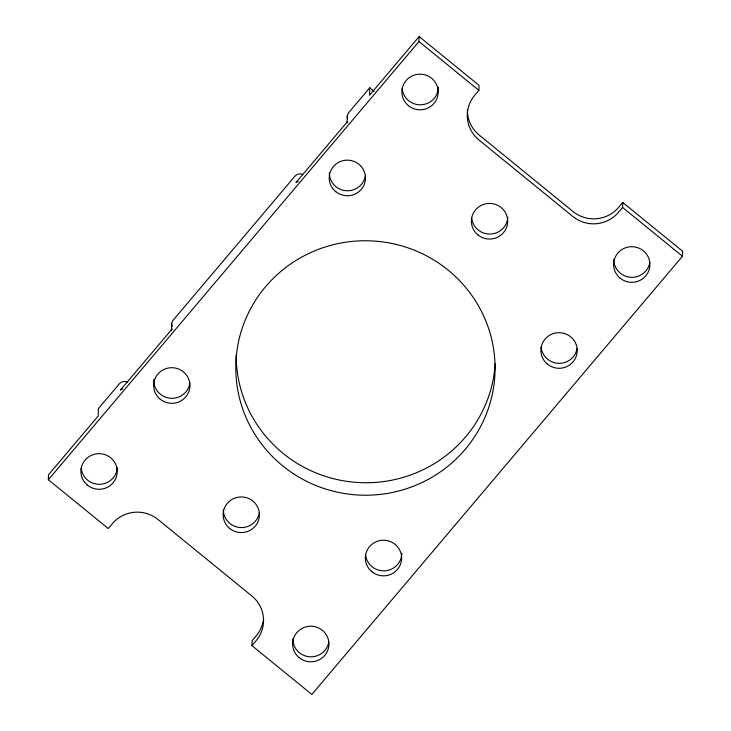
<?xml version="1.0" encoding="UTF-8"?>
<svg xmlns="http://www.w3.org/2000/svg" width="731" height="731" viewBox="0 0 731 731"><rect width="100%" height="100%" fill="white"/><g stroke="black" fill="none" stroke-linecap="round" stroke-linejoin="round"><path stroke-width="1.1" d="M467.465 109.33A32.411 31.808 1.9 0 0 479.161 135.034L572.976 211.487A32.411 31.808 1.9 0 0 618.618 207.357L622.757 202.469L682.644 251.263L682.471 256.252L311.845 694.45L251.957 645.647L256.097 640.758A32.411 31.808 1.9 0 0 251.839 595.966L158.024 519.513A32.411 31.808 1.9 0 0 112.382 523.643L108.243 528.531L48.356 479.737L48.529 474.748L98.182 416.04L98.429 408.556L119.418 383.738A6.478 6.36 1.9 0 1 127.861 382.423M171.511 330.375L171.721 323.961M251.957 645.647L252.131 640.658L256.261 635.769A32.411 31.808 1.9 0 0 263.553 618.755M347.061 122.826L347.271 116.412M374.062 91.284L369.749 87.766L369.502 95.258L419.155 36.55L479.043 85.353L478.869 90.342L474.739 95.231A32.411 31.808 1.9 0 0 478.997 140.023L572.812 216.477A32.411 31.808 1.9 0 0 618.453 212.346L622.593 207.458L622.757 202.469M48.356 479.737L418.991 41.539L419.155 36.55M369.749 87.766L348.76 112.592A6.478 6.36 1.9 0 0 347.673 118.861M418.991 41.539L478.869 90.342M622.593 207.458L682.471 256.252M259.35 512.778A18.147 17.809 1.9 0 1 239.823 527.499A18.147 17.809 1.9 0 1 223.302 509.534M117.344 467.648A18.147 17.809 1.9 0 1 99.498 484.297A18.147 17.809 1.9 0 1 81.159 468.114M328.84 642.028A18.147 17.809 1.9 0 1 309.323 656.749A18.147 17.809 1.9 0 1 292.802 638.784M298.266 181.535A6.478 6.36 1.9 0 0 295.964 182.54L347.609 121.483A6.478 6.36 1.9 0 0 347.307 122.26M302.661 174.471A6.478 6.36 1.9 0 0 294.968 176.189L173.21 320.141A6.478 6.36 1.9 0 0 172.123 326.41M171.758 329.809A6.478 6.36 1.9 0 1 172.059 329.032L120.414 390.089A6.478 6.36 1.9 0 1 122.726 389.084M495.216 363.81A129.652 127.231 1.9 0 1 361.617 482.679A129.652 127.231 1.9 0 1 236.177 355.22M401.822 553.276A18.147 17.809 1.9 0 1 384.405 570.847A18.147 17.809 1.9 0 1 365.591 554.683M577.106 348.504A18.147 17.809 1.9 0 1 541.141 347.134M507.826 217.409A18.147 17.809 1.9 0 1 489.98 234.057A18.147 17.809 1.9 0 1 471.641 217.884M438.362 87.227A18.147 17.809 1.9 0 1 420.955 104.798A18.147 17.809 1.9 0 1 402.141 88.634M649.822 262.539A18.147 17.809 1.9 0 1 630.296 277.268A18.147 17.809 1.9 0 1 613.784 259.304M365.39 175.979A18.147 17.809 1.9 0 1 345.864 190.7A18.147 17.809 1.9 0 1 329.352 172.735M189.841 383.528A18.147 17.809 1.9 0 1 169.848 398.203A18.147 17.809 1.9 0 1 153.839 379.352M620.18 278.209A18.147 17.809 1.9 0 0 649.658 267.528A18.147 17.809 1.9 0 0 625.462 247.809A18.147 17.809 1.9 0 0 620.18 278.209M408.465 105.684A18.147 17.809 1.9 0 0 437.942 94.993A18.147 17.809 1.9 0 0 413.737 75.275A18.147 17.809 1.9 0 0 408.465 105.684M335.748 191.65A18.147 17.809 1.9 0 0 365.226 180.968A18.147 17.809 1.9 0 0 341.03 161.249A18.147 17.809 1.9 0 0 335.748 191.65M160.199 399.199A18.147 17.809 1.9 0 0 189.676 388.517A18.147 17.809 1.9 0 0 165.48 368.799A18.147 17.809 1.9 0 0 160.199 399.199M547.464 364.184A18.147 17.809 1.9 0 0 576.942 353.493A18.147 17.809 1.9 0 0 552.746 333.775A18.147 17.809 1.9 0 0 547.464 364.184M371.915 571.733A18.147 17.809 1.9 0 0 401.392 561.052A18.147 17.809 1.9 0 0 377.196 541.324A18.147 17.809 1.9 0 0 371.915 571.733M229.698 528.449A18.147 17.809 1.9 0 0 259.176 517.767A18.147 17.809 1.9 0 0 234.98 498.049A18.147 17.809 1.9 0 0 229.698 528.449M477.964 234.934A18.147 17.809 1.9 0 0 507.442 224.243A18.147 17.809 1.9 0 0 483.237 204.525A18.147 17.809 1.9 0 0 477.964 234.934M87.482 485.174A18.147 17.809 1.9 0 0 116.96 474.483A18.147 17.809 1.9 0 0 92.764 454.764A18.147 17.809 1.9 0 0 87.482 485.174M299.198 657.699A18.147 17.809 1.9 0 0 328.676 647.017A18.147 17.809 1.9 0 0 304.48 627.299A18.147 17.809 1.9 0 0 299.198 657.699M293.551 473.798A129.652 127.231 1.9 0 0 494.805 376.282A129.652 127.231 1.9 0 0 307.897 253.895A129.652 127.231 1.9 0 0 293.551 473.798"/></g></svg>
